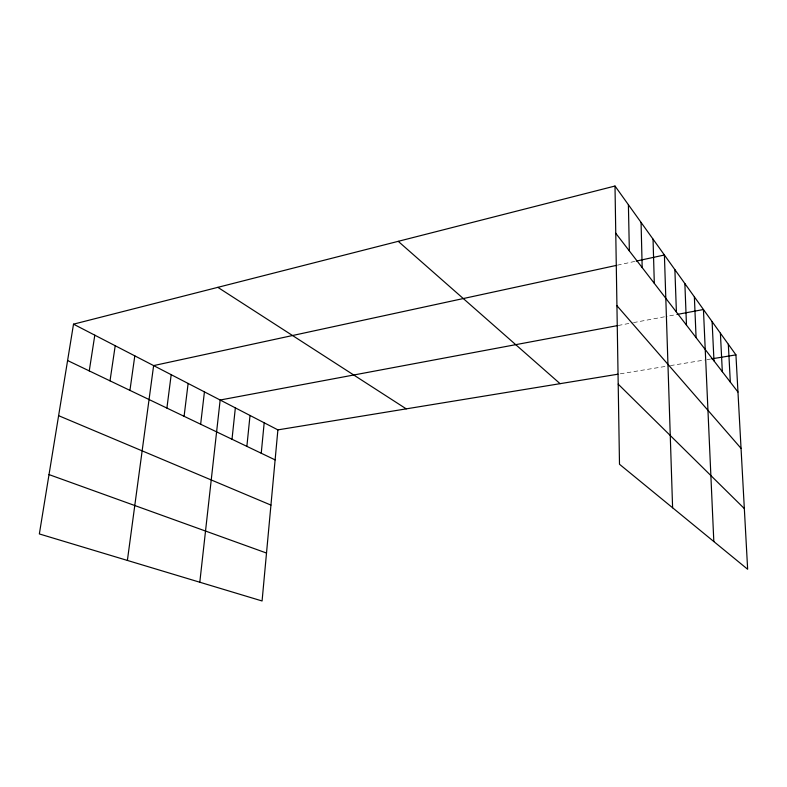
<?xml version="1.0" encoding="UTF-8"?>
<svg xmlns="http://www.w3.org/2000/svg" width="787" height="787" viewBox="0 0 787 787"><rect width="100%" height="100%" fill="white"/><g stroke="black" fill="none" stroke-linecap="round" stroke-linejoin="round"><path stroke-width="0.59" stroke-dasharray="3.94 2.95" d="M617.451 265.17L635.05 261.363M618.228 325.474L632.315 322.837M633.496 322.611L667.376 316.266M669.707 315.833L675.738 314.702M620.284 373.815L669.245 365.798M670.435 365.601L704.522 360.023M706.933 359.629L710.563 359.029"/><path stroke-width="1.18" d="M73.516 324.165L277.89 429.879L262.081 600.973L39.35 533.94L73.516 324.165L615.001 186.027L735.934 354.878L747.65 569.257L619.497 464.261L615.001 186.027M261.235 453.243L264.186 422.796M246.872 446.367L250.02 415.467M232.008 439.244L235.352 407.873M199.8 582.223L220.163 400.022L617.057 325.69M200.646 424.232L204.433 391.887M184.089 416.303L188.123 383.446M166.903 408.079L171.192 374.691M127.386 560.433L153.622 365.601L616.28 265.426M129.934 390.382L134.803 355.862M110.013 380.839L115.217 345.729M89.256 370.903L94.804 335.173M636.221 261.107L664.405 255.008L672.6 507.772M676.938 314.475L703.44 309.517L713.819 541.545M277.89 429.879L617.874 374.209M711.773 358.833L735.934 354.878M49.02 474.591L266.508 553.045M58.612 415.674L270.935 505.097M67.593 360.535L275.116 459.883M217.842 287.344L406.24 408.866M398.232 241.334L560.088 383.672M618.198 384.145L744.335 508.579M616.939 305.71L741.039 448.354M615.768 233.286L737.96 392.024M728.329 344.263L730.316 382.089M720.4 333.186L722.328 371.71M712.107 321.617L713.976 360.859M694.37 296.847L696.082 337.613M684.867 283.566L686.48 325.149M674.882 269.636L676.407 312.055M653.043 239.14L654.312 283.359M641.061 222.406L642.182 267.6M628.4 204.728L629.354 250.935"/></g></svg>
